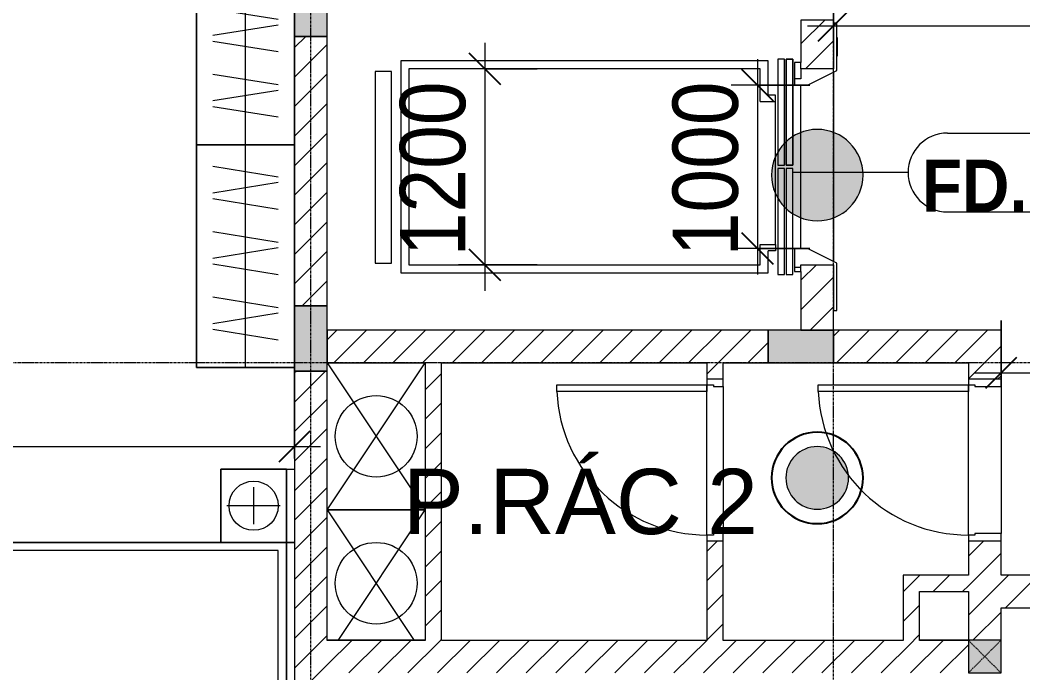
# Model space of a CAD drawing. Header units: millimetres. Extents: x 1591 to 239243, y -15958 to 82755.
# Drawn here: x 177571 to 183710, y 26537 to 30537 of the extents above; entities that cross this region are included whole.
import ezdxf

# ---------------------------------------------------------------- set-up
doc = ezdxf.new("R2010")
doc.units = ezdxf.units.MM
doc.linetypes.add('Dash_2_', pattern=[6, 3, -3])
doc.linetypes.add('Grid Line', pattern=[22.225, 12.7, -3.175, 3.175, -3.175])
for name, color, linetype, lineweight in [('0-1', 250, 'Continuous', 5), ('0-2', 7, 'Continuous', 9), ('A-ANNO-DIMS', 211, 'Continuous', 9), ('A-ANNO-DIMS-160', 211, 'Continuous', 9), ('A-ANNO-NOTE', 131, 'Continuous', 9), ('A-ANNO-NOTE-1', 131, 'Continuous', 25), ('A-AREA-IDEN', 2, 'Continuous', 9), ('A-DETL-GENF-2', 10, 'Continuous', 9), ('A-DOOR-3', 10, 'Continuous', 9), ('A-DOOR-FRAM-1', 10, 'Continuous', 9), ('A-DOOR-IDEN', 31, 'Continuous', 9), ('A-FLOR', 192, 'Continuous', 9), ('A-FLOR-1', 7, 'Continuous', 9), ('A-FLOR-2', 9, 'Continuous', 9), ('A-WALL', 113, 'Continuous', 9), ('A-WALL-3', 113, 'Continuous', 18), ('A-WALL-PATT-2', 111, 'Continuous', 9), ('I-FURN', 30, 'Continuous', 9), ('I-FURN-1', 254, 'Continuous', 9), ('S-COLS', 52, 'Continuous', 9), ('S-COLS-1', 52, 'Continuous', 5), ('S-COLS-2', 250, 'Continuous', 18), ('S-COLS-6', 52, 'Continuous', 18), ('S-COLS-HDLN', 52, 'Dash_2_', 9), ('S-GRID-1', 1, 'Grid Line', 9)]:
    doc.layers.add(name, color=color, linetype=linetype, lineweight=lineweight)
doc.styles.add('Arial_9', font='arial_0.ttf', dxfattribs={"height": 400})
doc.styles.add('Arial_B_4', font='arialbd_0.ttf', dxfattribs={"width": 0.9, "height": 320})
doc.styles.add('UTM Avo', font='UTM Avo.ttf', dxfattribs={"width": 0.9, "height": 400})
doc.dimstyles.new('1_Dim_chi_tiet_2_5', dxfattribs={"dimscale": 304.8, "dimtxt": 399.720379, "dimasz": 0.629921, "dimexe": 0.524934, "dimexo": 0.0625, "dimgap": 0.052493, "dimtad": 1, "dimdec": 0, "dimrnd": 5, "dimzin": 0, "dimdsep": 46, "dimtxsty": 'UTM Avo', "dimblk1": 'OBLIQUE', "dimblk2": 'OBLIQUE', "dimsah": 1, "dimcen": 0.09, "dimdle": 0.524934, "dimazin": 0, "dimtfac": 1, "dimtdec": 4, "dimtix": 1, "dimtmove": 0, "dimatfit": 3, "dimfxl": 1.049869, "dimfxlon": 1, "dimtvp": 1, "dimtolj": 1, "dimtzin": 0, "dimarcsym": 2})
doc.dimstyles.new('1_Dim_chi_tiet_2_5_1', dxfattribs={"dimscale": 304.8, "dimtxt": 399.720379, "dimasz": 0.629921, "dimexe": 0.524934, "dimexo": 0.0625, "dimgap": 0.052493, "dimtad": 1, "dimdec": 0, "dimrnd": 5, "dimzin": 0, "dimdsep": 46, "dimtxsty": 'UTM Avo', "dimblk1": 'OBLIQUE', "dimblk2": 'OBLIQUE', "dimsah": 1, "dimcen": 0.09, "dimdle": 0.524934, "dimazin": 0, "dimtfac": 1, "dimtdec": 4, "dimtix": 1, "dimtmove": 0, "dimatfit": 3, "dimfxl": 1.049869, "dimfxlon": 1, "dimtvp": 1, "dimtolj": 1, "dimtzin": 0, "dimarcsym": 2})
pattern_1 = [(45, (101998.83, 0), (-90.50967, 90.50967), [])]

# ---------------------------------------------------------------- blocks, each defined once
blk = doc.blocks.new('NCV_TKTC_KET CAU_rvt-1-TKCS_MB TẦNG 5')
at = {"layer": 'S-COLS-1'}
for points in [[(77452.6, 30436.9), (77452.6, 30836.9), (77252.6, 30836.9), (77252.6, 30436.9)], [(77452.6, 28386.9), (77452.6, 28786.9), (77252.6, 28786.9), (77252.6, 28386.9)], [(80295.8, 28436.9), (80552.6, 28436.9), (80552.6, 28636.9), (80152.6, 28636.9), (80152.6, 28436.9)]]:
    blk.add_hatch(color=256, dxfattribs=at).paths.add_polyline_path(points)
at = {"layer": 'A-FLOR-1'}
blk.add_line((78052.5, 26737.4), (77452.6, 26737.4), dxfattribs=at)
at = {"layer": 'S-COLS-2'}
for p, q in [((77252.6, 30836.9), (77252.6, 30436.9)), ((77452.6, 30436.9), (77452.6, 30836.9)), ((77252.6, 30436.9), (77452.6, 30436.9)), ((77452.6, 28786.9), (77252.6, 28786.9)), ((77252.6, 28786.9), (77252.6, 28386.9)), ((77452.6, 28386.9), (77452.6, 28786.9)), ((80152.6, 28636.9), (80152.6, 28436.9)), ((80552.6, 28636.9), (80152.6, 28636.9)), ((80552.6, 28436.9), (80552.6, 28636.9)), ((80152.6, 28436.9), (80552.6, 28436.9)), ((77252.6, 28386.9), (77452.6, 28386.9))]:
    blk.add_line(p, q, dxfattribs=at)
blk = doc.blocks.new('GIUONG NGU-2TAB-1600x2000 - GIUONG NGU-2TAB-1600x2000-V52-TKCS_MB TẦNG 5')
at = {"layer": 'I-FURN-1'}
for p, q in [((569.6, 2050), (1997.1, 2050)), ((1997.1, 2050), (569.6, 2050)), ((1997.1, 2000), (569.6, 2000)), ((458.5, 50), (458.5, 1938.9)), ((458.5, 1938.9), (458.5, 50)), ((508.5, 1938.9), (508.5, 100)), ((2058.2, 100), (2058.2, 1938.9)), ((2108.2, 1938.9), (2108.2, 50)), ((2108.2, 50), (2108.2, 1938.9)), ((8.5, 175), (8.5, 450.3)), ((8.5, 450.3), (458.5, 450.3)), ((8.5, 450.3), (458.5, 450.3)), ((8.5, 175), (8.5, 450.3)), ((458.5, 450.3), (458.5, 50)), ((458.5, 450.3), (458.5, 50)), ((2108.2, 50), (2108.2, 450.3)), ((2108.2, 450.3), (2558.2, 450.3)), ((2108.2, 450.3), (2108.2, 50)), ((2558.2, 450.3), (2108.2, 450.3)), ((2558.2, 450.3), (2558.2, 50)), ((2558.2, 50), (2558.2, 450.3)), ((233.5, 86.8), (233.5, 413.5)), ((2333.2, 86.8), (2333.2, 413.5)), ((120.2, 250.2), (346.8, 250.2)), ((2446.5, 250.2), (2219.8, 250.2)), ((508.5, 100), (2058.2, 100)), ((458.5, 50), (108.5, 50)), ((108.5, 50), (458.5, 50)), ((458.5, 50), (108.5, 50)), ((2108.2, 50), (458.5, 50)), ((458.5, 50), (458.5, 0)), ((458.5, 0), (458.5, 50)), ((458.5, 50), (2108.2, 50)), ((458.5, 50), (2108.2, 50)), ((2558.2, 50), (2108.2, 50)), ((2108.2, 50), (2558.2, 50)), ((2108.2, 0), (2108.2, 50)), ((2108.2, 50), (2108.2, 0)), ((2108.2, 50), (2558.2, 50)), ((2558.2, 50), (2558.2, 0))]:
    blk.add_line(p, q, dxfattribs=at)
blk.add_circle((2333.2, 250.2), 150.7, dxfattribs=at)
for centre, radius, start, end in [((569.6, 1938.9), 111.1, 90, 180), ((569.6, 1938.9), 111.1, 90, 180), ((1997.1, 1938.9), 111.1, 0, 90), ((1997.1, 1938.9), 111.1, 360, 90), ((569.6, 1938.9), 61.1, 90, 180), ((1997.1, 1938.9), 61.1, 360, 90), ((233.5, 250.2), 150.7, 0, 210.3773), ((233.5, 250.2), 150.7, 213.09748, 0)]:
    blk.add_arc(centre, radius, start, end, dxfattribs=at)
blk = doc.blocks.new('TU DO PN A - TU DO PN A_dwg__U3-347990-TKCS_MB TẦNG 5')
at = {"layer": 'I-FURN'}
for p, q in [((197.5, 499), (132.9, 101)), ((231, 499), (295.6, 101)), ((395.7, 499), (331.1, 101)), ((597.5, 499), (532.9, 101)), ((631, 499), (695.6, 101)), ((795.7, 499), (731.1, 101)), ((997.5, 499), (932.9, 101)), ((1031, 499), (1095.6, 101)), ((1195.7, 499), (1131.1, 101)), ((1364.7, 300), (0, 300))]:
    blk.add_line(p, q, dxfattribs=at)
at = {"layer": 'I-FURN', "flags": 128}
blk.add_lwpolyline([(0, 0), (1364.7, 0), (1364.7, 600)], dxfattribs=at)
blk = doc.blocks.new('TU DO PN A - TU DO PN A_dwg-347989-TKCS_MB TẦNG 5')
at = {"extrusion": (0, 0, -1), "rotation": 270}
blk.add_blockref('TU DO PN A - TU DO PN A_dwg__U3-347990-TKCS_MB TẦNG 5', (-604.3, 1369.6), dxfattribs=at)
blk = doc.blocks.new('TU DO PN A - TU DO PN A-401067-TKCS_MB TẦNG 5')
at = {"layer": 'I-FURN-1'}
for p, q in [((0, 0), (600, 0)), ((600, 0), (600, -1364.7))]:
    blk.add_line(p, q, dxfattribs=at)
at = {"extrusion": (0, 0, -1), "zscale": -1, "rotation": 180}
blk.add_blockref('TU DO PN A - TU DO PN A_dwg-347989-TKCS_MB TẦNG 5', (4.3, 4.8), dxfattribs=at)
blk = doc.blocks.new('TU DO PN A - TU DO PN A_dwg__U3-V56-TKCS_MB TẦNG 5')
at = {"layer": 'I-FURN'}
for p, q in [((197.5, 499), (132.9, 101)), ((231, 499), (295.6, 101)), ((395.7, 499), (331.1, 101)), ((597.5, 499), (532.9, 101)), ((631, 499), (695.6, 101)), ((795.7, 499), (731.1, 101)), ((997.5, 499), (932.9, 101)), ((1031, 499), (1095.6, 101)), ((1195.7, 499), (1131.1, 101)), ((1364.7, 300), (0, 300))]:
    blk.add_line(p, q, dxfattribs=at)
at = {"layer": 'I-FURN', "flags": 128}
blk.add_lwpolyline([(0, 600), (0, 0), (1364.7, 0), (1364.7, 600)], dxfattribs=at)
blk = doc.blocks.new('TU DO PN A - TU DO PN A_dwg-V57-TKCS_MB TẦNG 5')
at = {"extrusion": (0, 0, -1), "rotation": 270}
blk.add_blockref('TU DO PN A - TU DO PN A_dwg__U3-V56-TKCS_MB TẦNG 5', (-604.3, 1369.6), dxfattribs=at)
blk = doc.blocks.new('TU DO PN A - TU DO PN A-V58-TKCS_MB TẦNG 5')
at = {"layer": 'I-FURN-1'}
for p, q in [((0, 0), (600, 0)), ((600, 0), (600, -1364.7)), ((600, -1364.7), (0, -1364.7))]:
    blk.add_line(p, q, dxfattribs=at)
at = {"extrusion": (0, 0, -1), "zscale": -1, "rotation": 180}
blk.add_blockref('TU DO PN A - TU DO PN A_dwg-V57-TKCS_MB TẦNG 5', (4.3, 4.8), dxfattribs=at)
blk = doc.blocks.new('NCV_TKTC_TANG 5_rvt-1-TKCS_MB TẦNG 5')
at = {"layer": 'A-FLOR-2'}
for p, q in [((77252.6, 28407.5), (77252.6, 31136.9)), ((77252.6, 27850.4), (77252.6, 28407.5))]:
    blk.add_line(p, q, dxfattribs=at)
at = {"layer": 'I-FURN-1'}
for name, p, rotation in [('TU DO PN A - TU DO PN A-401067-TKCS_MB TẦNG 5', (77252.6, 29772.2), 180), ('TU DO PN A - TU DO PN A-V58-TKCS_MB TẦNG 5', (77252.6, 28407.5), 180), ('GIUONG NGU-2TAB-1600x2000 - GIUONG NGU-2TAB-1600x2000-V52-TKCS_MB TẦNG 5', (77252.6, 25228.4), 89.99999999999885)]:
    blk.add_blockref(name, p, dxfattribs=dict(at, rotation=rotation))
blk = doc.blocks.new('G1_SOF - BO TRU - 200x200-3055083-TKCS_MB TẦNG 5')
at = {"layer": 'S-COLS'}
blk.add_hatch(color=256, dxfattribs=at).paths.add_polyline_path([(100, -100), (100, 100), (-100, 100), (-100, -100), (8.4, -100)])
at = {"layer": 'S-COLS-6'}
for p, q in [((100, 100), (-100, 100)), ((-100, 100), (-100, -100)), ((100, -100), (100, 100)), ((-100, -100), (100, -100))]:
    blk.add_line(p, q, dxfattribs=at)
at = {"layer": 'S-COLS-HDLN'}
for p, q in [((100, 100), (-100, -100)), ((-100, 100), (100, -100))]:
    blk.add_line(p, q, dxfattribs=at)
blk = doc.blocks.new('Thang may HIEN - Dài x Rộng - 2200x1200-551375-TKCS_MB TẦNG 5')
at = {"layer": 'A-DOOR-3'}
for p, q in [((-680, 124), (-790, 124)), ((-790, 124), (-790, 120)), ((-680, 120), (-680, 124)), ((-590, 120), (-880, 120)), ((-880, 120), (-880, 100)), ((-880, 100), (-600, 100)), ((-600, 100), (-600, -100)), ((-500, -60), (-590, 120)), ((590, 120), (500, -60)), ((880, 120), (590, 120)), ((600, -100), (600, 100)), ((600, 100), (880, 100)), ((880, 100), (880, 120)), ((-500, -140), (-500, -60)), ((500, -60), (500, -140)), ((-600, -100), (-640, -100)), ((-640, -100), (-640, -140)), ((-600, -100), (-540, -100)), ((-540, -100), (-540, -140)), ((615, -100), (600, -100)), ((615, -140), (615, -100)), ((640, -100), (615, -100)), ((640, -140), (640, -100)), ((-660, -190.4), (-660, -150.4)), ((-660, -150.4), (-10, -150.4)), ((-10, -150.4), (-660, -150.4)), ((-660, -150.4), (-660, -190.4)), ((-640, -140), (-540, -140)), ((-540, -140), (-500, -140)), ((-10, -150.4), (-10, -190.4)), ((-10, -190.4), (-10, -150.4)), ((660, -150.4), (10, -150.4)), ((10, -150.4), (10, -190.4)), ((10, -150.4), (10, -190.4)), ((660, -150.4), (10, -150.4)), ((500, -140), (615, -140)), ((615, -140), (640, -140)), ((660, -190.4), (660, -150.4)), ((660, -190.4), (660, -150.4)), ((-10, -190.4), (-660, -190.4)), ((-660, -190.4), (-10, -190.4)), ((-10, -200.4), (-660, -200.4)), ((-660, -200.4), (-660, -240.4)), ((-10, -200.4), (-660, -200.4)), ((-660, -200.4), (-660, -240.4)), ((-660, -240.4), (-10, -240.4)), ((-660, -240.4), (-10, -240.4)), ((-10, -240.4), (-10, -200.4)), ((-10, -240.4), (-10, -200.4)), ((10, -190.4), (660, -190.4)), ((10, -190.4), (660, -190.4)), ((10, -200.4), (10, -240.4)), ((660, -200.4), (10, -200.4)), ((10, -200.4), (10, -240.4)), ((660, -200.4), (10, -200.4)), ((10, -240.4), (660, -240.4)), ((10, -240.4), (660, -240.4)), ((660, -240.4), (660, -200.4)), ((660, -240.4), (660, -200.4)), ((-440, -300), (-650, -300)), ((-650, -300), (-650, -2550)), ((-440, -255), (-440, -300)), ((-400, -255), (-440, -255)), ((475, -255), (-400, -255)), ((-400, -350), (-400, -255)), ((475, -255), (515, -255)), ((475, -350), (475, -255)), ((515, -255), (515, -300)), ((650, -300), (515, -300)), ((650, -2550), (650, -300)), ((-400, -350), (-600, -350)), ((-600, -350), (-600, -2500)), ((600, -350), (475, -350)), ((600, -2500), (600, -350)), ((-600, -2500), (600, -2500)), ((-650, -2550), (650, -2550)), ((590.8, -2605.4), (-584.2, -2605.4)), ((-584.2, -2605.4), (-584.2, -2705.4)), ((590.8, -2705.4), (590.8, -2605.4)), ((-584.2, -2705.4), (590.8, -2705.4))]:
    blk.add_line(p, q, dxfattribs=at)
blk = doc.blocks.new('FD_02 - FD_03 - FD_03-KY THUAT-900x2200mm-801878-TKCS_MB TẦNG 5')
at = {"layer": 'A-DETL-GENF-2'}
for p, q in [((420, 50), (420, 970)), ((420, 970), (460, 970)), ((460, 970), (460, 50)), ((460, 50), (420, 50))]:
    blk.add_line(p, q, dxfattribs=at)
blk.add_arc((460, 50), 920, 92.49191, 180, dxfattribs=at)
at = {"layer": 'A-DOOR-FRAM-1'}
for p, q in [((-460, 50), (-495, 50)), ((-495, 50), (-495, -50)), ((-460, 10), (-460, 50)), ((-450, 10), (-460, 10)), ((-450, -50), (-450, 10)), ((460, 10), (450, 10)), ((450, 10), (450, -50)), ((495, 50), (460, 50)), ((460, 50), (460, 10)), ((495, -50), (495, 50)), ((-495, -50), (-450, -50)), ((450, -50), (495, -50))]:
    blk.add_line(p, q, dxfattribs=at)
blk = doc.blocks.new('FD_02 - FD_03 - FD_03-KY THUAT-900x2200mm-728564-TKCS_MB TẦNG 5')
at = {"layer": 'A-DETL-GENF-2'}
for p, q in [((420, 100), (420, 1020)), ((420, 1020), (460, 1020)), ((460, 1020), (460, 100)), ((460, 100), (420, 100))]:
    blk.add_line(p, q, dxfattribs=at)
blk.add_arc((460, 100), 920, 92.49191, 180, dxfattribs=at)
at = {"layer": 'A-DOOR-FRAM-1'}
for p, q in [((-460, 100), (-495, 100)), ((-495, 100), (-495, -100)), ((-460, 60), (-460, 100)), ((495, 100), (460, 100)), ((460, 100), (460, 60)), ((495, -100), (495, 100)), ((-450, 60), (-460, 60)), ((-450, -100), (-450, 60)), ((460, 60), (450, 60)), ((450, 60), (450, -100)), ((-495, -100), (-450, -100)), ((450, -100), (495, -100))]:
    blk.add_line(p, q, dxfattribs=at)
blk = doc.blocks.new('DIMBLOCK15-TKCS_MB TẦNG 5')
at = {"layer": 'A-ANNO-DIMS-160'}
for p, q in [((183576.4, 28696.6), (183576.4, 28216.6)), ((183576.4, 28376.6), (183576.4, 28696.6)), ((185376.4, 28696.6), (185376.4, 28216.6)), ((185376.4, 28376.6), (185376.4, 28696.6)), ((183416.4, 28376.6), (185536.4, 28376.6))]:
    blk.add_line(p, q, dxfattribs=at)
at = {"layer": 'A-ANNO-DIMS-160', "lineweight": 25}
for p, q in [((183576.4, 28376.6), (183672.4, 28472.6)), ((185376.4, 28376.6), (185472.4, 28472.6)), ((183576.4, 28376.6), (183480.4, 28280.6)), ((185376.4, 28376.6), (185280.4, 28280.6))]:
    blk.add_line(p, q, dxfattribs=at)
at = {"layer": 'A-ANNO-DIMS-160', "color": 0, "insert": (183928.6, 28896.3), "char_height": 400, "width": 1314.636, "attachment_point": 1, "line_spacing_factor": 1.110334, "style": 'UTM Avo'}
blk.add_mtext('1800', dxfattribs=at)
blk = doc.blocks.new('_Oblique')
at = {"color": 0, "linetype": 'ByBlock', "lineweight": -2}
blk.add_line((-0.5, -0.5), (0.5, 0.5), dxfattribs=at)
blk = doc.blocks.new('DIMBLOCK16-TKCS_MB TẦNG 5')
at = {"layer": 'A-ANNO-DIMS-160'}
for p, q in [((182551.4, 30822.1), (182551.4, 30342.1)), ((182551.4, 30502.1), (182551.4, 30822.1)), ((185376.4, 30822.1), (185376.4, 30342.1)), ((185376.4, 30502.1), (185376.4, 30822.1)), ((182391.4, 30502.1), (185536.4, 30502.1))]:
    blk.add_line(p, q, dxfattribs=at)
at = {"layer": 'A-ANNO-DIMS-160', "lineweight": 25}
for p, q in [((182551.4, 30502.1), (182647.4, 30598.1)), ((185376.4, 30502.1), (185472.4, 30598.1)), ((182551.4, 30502.1), (182455.4, 30406.1)), ((185376.4, 30502.1), (185280.4, 30406.1))]:
    blk.add_line(p, q, dxfattribs=at)
at = {"layer": 'A-ANNO-DIMS-160', "color": 0, "insert": (183416.1, 31021.8), "char_height": 400, "width": 1314.636, "attachment_point": 1, "line_spacing_factor": 1.110334, "style": 'UTM Avo'}
blk.add_mtext('2825', dxfattribs=at)
blk = doc.blocks.new('DIMBLOCK54-TKCS_MB TẦNG 5')
at = {"layer": 'A-ANNO-DIMS-160'}
for p, q in [((171251.4, 28244.6), (171251.4, 27764.6)), ((171251.4, 27924.6), (171251.4, 28244.6)), ((179251.4, 28244.6), (179251.4, 27764.6)), ((179251.4, 27924.6), (179251.4, 28244.6)), ((171091.4, 27924.6), (179411.4, 27924.6))]:
    blk.add_line(p, q, dxfattribs=at)
at = {"layer": 'A-ANNO-DIMS-160', "lineweight": 25}
for p, q in [((171251.4, 27924.6), (171347.4, 28020.6)), ((179251.4, 27924.6), (179347.4, 28020.6)), ((171251.4, 27924.6), (171155.4, 27828.6)), ((179251.4, 27924.6), (179155.4, 27828.6))]:
    blk.add_line(p, q, dxfattribs=at)
at = {"layer": 'A-ANNO-DIMS-160', "color": 0, "insert": (174703.6, 28444.2), "char_height": 400, "width": 1314.636, "attachment_point": 1, "line_spacing_factor": 1.110334, "style": 'UTM Avo'}
blk.add_mtext('8000', dxfattribs=at)
blk = doc.blocks.new('HDNDCT_GHI CHÚ CỬA CHỐNG CHÁY E30 - HDNDCT_GHI CHÚ CỬA CHỐNG CHÁY E30-1614707-TKCS_MB TẦNG 5')
at = {"layer": 'A-ANNO-NOTE'}
h = blk.add_hatch(color=256, dxfattribs=at)
edge = h.paths.add_edge_path()
edge.add_arc((0, 0), 1.75, 0, 180)
edge.add_arc((0, 0), 1.75, 180, 360)
for start, end in [(360, 180), (180, 360)]:
    blk.add_arc((0, 0), 1.75, start, end, dxfattribs=at)
blk = doc.blocks.new('HDNDCT_GHI CHÚ CỬA CHỐNG CHÁY EI60 - HDNDCT_GHI CHÚ CỬA CHỐNG CHÁY EI60-1614697-TKCS_MB TẦNG 5')
at = {"layer": 'A-ANNO-NOTE'}
h = blk.add_hatch(color=256, dxfattribs=at)
edge = h.paths.add_edge_path()
edge.add_arc((0, 0), 1.2, 0, 180)
edge.add_arc((0, 0), 1.2, 180, 360)
for radius, start, end in [(1.75, 360, 180), (1.2, 360, 180), (1.2, 180, 360)]:
    blk.add_arc((0, 0), radius, start, end, dxfattribs=at)
at = {"layer": 'A-ANNO-NOTE-1'}
for start, end in [(360, 180), (180, 360)]:
    blk.add_arc((0, 0), 1.75, start, end, dxfattribs=at)
blk = doc.blocks.new('STN_Door Tag - STN_Door Tag-1788670-TKCS_MB TẦNG 5')
at = {"layer": 'A-DOOR-IDEN'}
for p, q in [((-3.37, 1.495), (3.431, 1.495)), ((-3.37, -1.524), (3.431, -1.524))]:
    blk.add_line(p, q, dxfattribs=at)
for centre, start, end in [((-3.37, -0.015), 90, 270), ((3.431, -0.015), 270, 90)]:
    blk.add_arc(centre, 1.509, start, end, dxfattribs=at)
blk = doc.blocks.new('DIMBLOCK324-TKCS_MB TẦNG 5')
at = {"layer": 'A-ANNO-DIMS-160'}
for p, q in [((180416.2, 30397.4), (180416.2, 28877.4)), ((180736.2, 30237.4), (180256.2, 30237.4)), ((180416.2, 30237.4), (180736.2, 30237.4)), ((180736.2, 29037.4), (180256.2, 29037.4)), ((180416.2, 29037.4), (180736.2, 29037.4))]:
    blk.add_line(p, q, dxfattribs=at)
at = {"layer": 'A-ANNO-DIMS-160', "lineweight": 25}
for p, q in [((180416.2, 30237.4), (180320.2, 30333.4)), ((180416.2, 30237.4), (180512.2, 30141.4)), ((180416.2, 29037.4), (180320.2, 29133.4)), ((180416.2, 29037.4), (180512.2, 28941.4))]:
    blk.add_line(p, q, dxfattribs=at)
at = {"layer": 'A-ANNO-DIMS-160', "color": 0, "insert": (179896.5, 29089.6), "char_height": 400, "width": 1314.636, "attachment_point": 1, "rotation": 90, "line_spacing_factor": 1.110334, "style": 'UTM Avo'}
blk.add_mtext('1200', dxfattribs=at)
blk = doc.blocks.new('DIMBLOCK332-TKCS_MB TẦNG 5')
at = {"layer": 'A-ANNO-DIMS-160'}
for p, q in [((182085.1, 30297.4), (182085.1, 28977.4)), ((182405.1, 30137.4), (181925.1, 30137.4)), ((182085.1, 30137.4), (182405.1, 30137.4)), ((182405.1, 29137.4), (181925.1, 29137.4)), ((182085.1, 29137.4), (182405.1, 29137.4))]:
    blk.add_line(p, q, dxfattribs=at)
at = {"layer": 'A-ANNO-DIMS-160', "lineweight": 25}
for p, q in [((182085.1, 30137.4), (181989.1, 30233.4)), ((182085.1, 30137.4), (182181.1, 30041.4)), ((182085.1, 29137.4), (181989.1, 29233.4)), ((182085.1, 29137.4), (182181.1, 29041.4))]:
    blk.add_line(p, q, dxfattribs=at)
at = {"layer": 'A-ANNO-DIMS-160', "color": 0, "insert": (181565.5, 29089.6), "char_height": 400, "width": 1314.636, "attachment_point": 1, "rotation": 90, "line_spacing_factor": 1.110334, "style": 'UTM Avo'}
blk.add_mtext('1000', dxfattribs=at)

msp = doc.modelspace()

# ---------------------------------------------------------------- hatches: boundary and pattern name
at = {"layer": 'A-WALL-PATT-2'}
h = msp.add_hatch(dxfattribs=at)
h.set_pattern_fill('FP_1', color=256, style=0, pattern_type=2)
h.set_pattern_definition(pattern_1)
h.paths.add_polyline_path([(182351.4, 28637.4), (182551.4, 28637.4), (182551.4, 29037.4), (182351.4, 29037.4), (182351.4, 28937.4)])
h.paths.add_polyline_path([(182551.4, 30237.4), (182551.4, 30536.9), (182351.4, 30536.9), (182351.4, 30237.4), (182391.4, 30237.4)])
h = msp.add_hatch(dxfattribs=at)
h.set_pattern_fill('FP_1', color=256, style=0, pattern_type=2)
h.set_pattern_definition(pattern_1)
h.paths.add_polyline_path([(179451.4, 28786.9), (179451.4, 30436.9), (179251.4, 30436.9), (179251.4, 28786.9)])
h = msp.add_hatch(dxfattribs=at)
h.set_pattern_fill('FP_1', color=256, style=0, pattern_type=2)
h.set_pattern_definition(pattern_1)
h.paths.add_polyline_path([(182151.4, 28436.9), (182151.4, 28636.9), (179451.4, 28636.9), (179451.4, 28436.9), (181876.4, 28436.9)])
h = msp.add_hatch(dxfattribs=at)
h.set_pattern_fill('FP_1', color=256, style=0, pattern_type=2)
h.set_pattern_definition(pattern_1)
h.paths.add_polyline_path([(182551.4, 28436.9), (183376.4, 28436.9), (183376.4, 28636.9), (182551.4, 28636.9)])
h = msp.add_hatch(dxfattribs=at)
h.set_pattern_fill('FP_1', color=256, style=0, pattern_type=2)
h.set_pattern_definition(pattern_1)
h.paths.add_polyline_path([(183376.4, 26737.4), (183576.4, 26737.4), (183576.4, 27346.9), (183376.4, 27346.9), (183376.4, 26792.2)])
h.paths.add_polyline_path([(183416.4, 28336.9), (183576.4, 28336.9), (183576.4, 28636.9), (183376.4, 28636.9), (183376.4, 28336.9)])
h = msp.add_hatch(dxfattribs=at)
h.set_pattern_fill('FP_1', color=256, style=0, pattern_type=2)
h.set_pattern_definition(pattern_1)
h.paths.add_polyline_path([(180051.3, 26736.9), (180151.3, 26737.4), (180151.3, 28436.9), (180051.3, 28436.9), (180051.3, 26737.4)])
h = msp.add_hatch(dxfattribs=at)
h.set_pattern_fill('FP_1', color=256, style=0, pattern_type=2)
h.set_pattern_definition(pattern_1)
h.paths.add_polyline_path([(181776.4, 26736.9), (181876.4, 26737.4), (181876.4, 27346.9), (181776.4, 27346.9), (181776.4, 26737.2)])
h.paths.add_polyline_path([(181816.4, 28336.9), (181876.4, 28336.9), (181876.4, 28436.9), (181776.4, 28436.9), (181776.4, 28336.9)])
h = msp.add_hatch(dxfattribs=at)
h.set_pattern_fill('FP_1', color=256, style=0, pattern_type=2)
h.set_pattern_definition(pattern_1)
h.paths.add_polyline_path([(179251.4, 25336.9), (179451.4, 25336.9), (179451.4, 28386.9), (179251.4, 28386.9), (179251.4, 25734)])
h = msp.add_hatch(dxfattribs=at)
h.set_pattern_fill('FP_1', color=256, style=0, pattern_type=2)
h.set_pattern_definition(pattern_1)
h.paths.add_polyline_path([(182976.4, 26736.9), (183076.4, 26737.4), (183076.4, 27136.9), (182976.4, 27136.9), (182976.4, 26737.3)])
h = msp.add_hatch(dxfattribs=at)
h.set_pattern_fill('FP_1', color=256, style=0, pattern_type=2)
h.set_pattern_definition(pattern_1)
h.paths.add_polyline_path([(183077.3, 27036.9), (183376.4, 27037.4), (183376.4, 27136.9), (183076.4, 27136.9), (183076.4, 27036.9)])
h = msp.add_hatch(dxfattribs=at)
h.set_pattern_fill('FP_1', color=256, style=0, pattern_type=2)
h.set_pattern_definition(pattern_1)
h.paths.add_polyline_path([(185376.4, 26936.9), (185376.4, 27136.9), (185326.4, 27136.9), (185326.4, 26936.9), (185366.1, 26936.9)])
h.paths.add_polyline_path([(183576.4, 26936.9), (184036.4, 26936.9), (184036.4, 27136.9), (183576.4, 27136.9)])
h = msp.add_hatch(dxfattribs=at)
h.set_pattern_fill('FP_1', color=256, style=0, pattern_type=2)
h.set_pattern_definition(pattern_1)
h.paths.add_polyline_path([(182294.6, 26536.9), (183376.4, 26537.4), (183376.4, 26736.9), (179451.4, 26736.9), (179451.4, 26536.9), (181991.4, 26536.9)])

# ---------------------------------------------------------------- linework, layer by layer
at = {"layer": '0-2'}
for p, q in [((179451.4, 27536.9), (180051.3, 28436.6)), ((179451.4, 28436.6), (180051.3, 27536.9)), ((179451.4, 28436.6), (180051.3, 28436.6)), ((180051.3, 27536.9), (179451.4, 27536.9)), ((179451.4, 27536.6), (179984.6, 26736.9)), ((179451.4, 27536.6), (180051.3, 27536.6)), ((179518.1, 26736.9), (180051.3, 27536.6))]:
    msp.add_line(p, q, dxfattribs=at)
for centre in [(179751.3, 27986.6), (179751.3, 27086.6)]:
    msp.add_circle(centre, 250, dxfattribs=at)
at = {"layer": 'A-DOOR-IDEN'}
msp.add_line((182301.6, 29604.8), (183006.9, 29604.8), dxfattribs=at)
at = {"layer": 'A-FLOR'}
for p, q in [((183376.4, 27381.9), (183376.4, 28301.9)), ((183376.4, 26737.4), (183076.4, 26737.4))]:
    msp.add_line(p, q, dxfattribs=at)
at = {"layer": 'A-WALL'}
for p, q in [((182551.4, 30217.4), (182551.4, 29057.4)), ((182351.4, 29137.4), (182351.4, 30137.4)), ((181776.4, 27381.9), (181776.4, 28301.9)), ((181876.4, 28291.9), (181876.4, 27391.9)), ((183576.4, 28291.9), (183576.4, 27391.9))]:
    msp.add_line(p, q, dxfattribs=at)
at = {"layer": 'A-WALL-3'}
for p, q in [((182351.4, 30536.9), (182351.4, 30277.4)), ((182551.4, 30536.9), (182351.4, 30536.9)), ((182551.4, 30517.4), (182551.4, 30536.9)), ((179451.4, 30436.9), (179251.4, 30436.9)), ((179251.4, 30436.9), (179251.4, 28786.9)), ((179451.4, 28786.9), (179451.4, 30436.9)), ((182351.4, 28997.4), (182351.4, 28637.4)), ((179251.4, 28786.9), (179451.4, 28786.9)), ((182551.4, 28637.4), (182551.4, 28757.4)), ((182151.4, 28636.9), (179451.4, 28636.9)), ((179451.4, 28636.9), (179451.4, 28436.9)), ((182151.4, 28436.9), (182151.4, 28636.9)), ((182351.4, 28637.4), (182551.4, 28637.4)), ((183576.4, 28636.9), (182551.4, 28636.9)), ((182551.4, 28636.9), (182551.4, 28436.9)), ((183576.4, 28336.9), (183576.4, 28636.9)), ((179451.4, 28436.9), (180051.3, 28436.9)), ((180051.3, 28436.9), (180051.3, 26736.9)), ((180151.3, 28436.9), (181776.4, 28436.9)), ((180151.3, 26736.9), (180151.3, 28436.9)), ((181776.4, 28436.9), (181776.4, 28336.9)), ((181876.4, 28436.9), (182151.4, 28436.9)), ((181876.4, 28336.9), (181876.4, 28436.9)), ((182551.4, 28436.9), (183376.4, 28436.9)), ((183376.4, 28436.9), (183376.4, 28336.9)), ((179451.4, 28386.9), (179251.4, 28386.9)), ((179251.4, 28386.9), (179251.4, 25336.9)), ((179451.4, 26736.9), (179451.4, 28386.9)), ((181776.4, 27346.9), (181776.4, 26736.9)), ((181876.4, 26736.9), (181876.4, 27346.9)), ((183376.4, 27346.9), (183376.4, 27136.9)), ((183576.4, 27136.9), (183576.4, 27346.9)), ((182976.4, 27136.9), (182976.4, 26736.9)), ((183376.4, 27136.9), (182976.4, 27136.9)), ((184036.4, 27136.9), (183576.4, 27136.9)), ((183076.4, 26736.9), (183076.4, 27036.9)), ((183076.4, 27036.9), (183376.4, 27036.9)), ((183376.4, 27036.9), (183376.4, 26737.4)), ((183576.4, 26936.9), (184036.4, 26936.9)), ((183576.4, 26737.4), (183576.4, 26936.9)), ((180051.3, 26736.9), (179451.4, 26736.9)), ((181776.4, 26736.9), (180151.3, 26736.9)), ((182976.4, 26736.9), (181876.4, 26736.9)), ((183376.4, 26736.9), (183076.4, 26736.9))]:
    msp.add_line(p, q, dxfattribs=at)
at = {"layer": 'S-GRID-1'}
for p, q in [((179351.4, 19118.3), (179351.4, 76659.6)), ((182551.4, 19118.3), (182551.4, 76659.6)), ((229978.4, 28436.9), (136410.9, 28436.9))]:
    msp.add_line(p, q, dxfattribs=at)

# ---------------------------------------------------------------- block references
at = {"layer": '0-1'}
for name in ['NCV_TKTC_KET CAU_rvt-1-TKCS_MB TẦNG 5', 'NCV_TKTC_TANG 5_rvt-1-TKCS_MB TẦNG 5']:
    msp.add_blockref(name, (101998.8, 0), dxfattribs=at)
at = {"layer": 'A-ANNO-NOTE', "xscale": 160, "yscale": 160, "zscale": 160}
for name, p in [('HDNDCT_GHI CHÚ CỬA CHỐNG CHÁY E30 - HDNDCT_GHI CHÚ CỬA CHỐNG CHÁY E30-1614707-TKCS_MB TẦNG 5', (182451.4, 29586.9)), ('HDNDCT_GHI CHÚ CỬA CHỐNG CHÁY EI60 - HDNDCT_GHI CHÚ CỬA CHỐNG CHÁY EI60-1614697-TKCS_MB TẦNG 5', (182451.4, 27731.9))]:
    msp.add_blockref(name, p, dxfattribs=at)
at = {"layer": 'A-DOOR-3'}
for name, p, rotation in [('Thang may HIEN - Dài x Rộng - 2200x1200-551375-TKCS_MB TẦNG 5', (182451.4, 29637.4), 269.9999999999998), ('FD_02 - FD_03 - FD_03-KY THUAT-900x2200mm-801878-TKCS_MB TẦNG 5', (181826.4, 27841.9), 90), ('FD_02 - FD_03 - FD_03-KY THUAT-900x2200mm-728564-TKCS_MB TẦNG 5', (183476.4, 27841.9), 90)]:
    msp.add_blockref(name, p, dxfattribs=dict(at, rotation=rotation))
at = {"layer": 'A-DOOR-IDEN', "xscale": 159.9999999999999, "yscale": 159.9999999999999, "zscale": 159.9999999999999}
msp.add_blockref('STN_Door Tag - STN_Door Tag-1788670-TKCS_MB TẦNG 5', (183787.6, 29605.4), dxfattribs=at)
at = {"layer": 'S-COLS'}
msp.add_blockref('G1_SOF - BO TRU - 200x200-3055083-TKCS_MB TẦNG 5', (183476.4, 26637.4), dxfattribs=at)

# ---------------------------------------------------------------- texts
at = {"layer": 'A-AREA-IDEN', "insert": (181001.7, 27382.1), "char_height": 400, "width": 2180.8, "attachment_point": 8, "line_spacing_factor": 0.936439, "style": 'Arial_9'}
msp.add_mtext('\\pt8,16,24,32,40,48,56,64,72,80,88,96,104,112,120,128,136,144,152,160,168,176,184,192,200,208,216,224,232,240,248,256;P.RÁC 2', dxfattribs=at)
at = {"layer": 'A-DOOR-IDEN', "insert": (183784.3, 29520.1), "char_height": 320, "width": 1419.84, "attachment_point": 5, "line_spacing_factor": 0.936439, "style": 'Arial_B_4'}
msp.add_mtext('\\pt7.2,14.4,21.6,28.8,36,43.2,50.4,57.6,64.8,72,79.2,86.4,93.6,100.8,108,115.2,122.4,129.6,136.8,144,151.2,158.4,165.6,172.8,180,187.2,194.4,201.6,208.8,216,223.2,230.4;FD.08A', dxfattribs=at)

# ---------------------------------------------------------------- dimensions: what is measured, and where the dimension line sits
at = {"layer": 'A-ANNO-DIMS'}
for base, p1, p2, override, picture, middle in [((185376.4, 30502.1), (182551.4, 30822.1), (185376.4, 30822.1), {"dimpost": '<>', "dimfxl": 2825}, 'DIMBLOCK16-TKCS_MB TẦNG 5', (183963.9, 30725.1)), ((185376.4, 28376.6), (183576.4, 28696.6), (185376.4, 28696.6), {"dimpost": '<>', "dimfxl": 1800}, 'DIMBLOCK15-TKCS_MB TẦNG 5', (184476.4, 28599.6)), ((179251.4, 27924.6), (171251.4, 28244.6), (179251.4, 28244.6), {"dimpost": '<>', "dimfxl": 8000}, 'DIMBLOCK54-TKCS_MB TẦNG 5', (175251.4, 28147.6))]:
    dim = msp.add_linear_dim(base=base, p1=p1, p2=p2, dimstyle='1_Dim_chi_tiet_2_5', override=override, dxfattribs=at)
    dim.commit()
    dim.dimension.update_dxf_attribs({"geometry": picture, "text_midpoint": middle})
for base, p1, p2, override, picture, middle in [((180416.2, 29037.4), (180736.2, 30237.4), (180736.2, 29037.4), {"dimpost": '<>', "dimfxl": 1200}, 'DIMBLOCK324-TKCS_MB TẦNG 5', (180193.2, 29637.4)), ((182085.1, 29137.4), (182405.1, 30137.4), (182405.1, 29137.4), {"dimpost": '<>', "dimfxl": 1000}, 'DIMBLOCK332-TKCS_MB TẦNG 5', (181862.1, 29637.4))]:
    dim = msp.add_linear_dim(base=base, p1=p1, p2=p2, angle=90, dimstyle='1_Dim_chi_tiet_2_5_1', override=override, dxfattribs=at)
    dim.commit()
    dim.dimension.update_dxf_attribs({"geometry": picture, "text_midpoint": middle})

doc.saveas('drawing.dxf')
